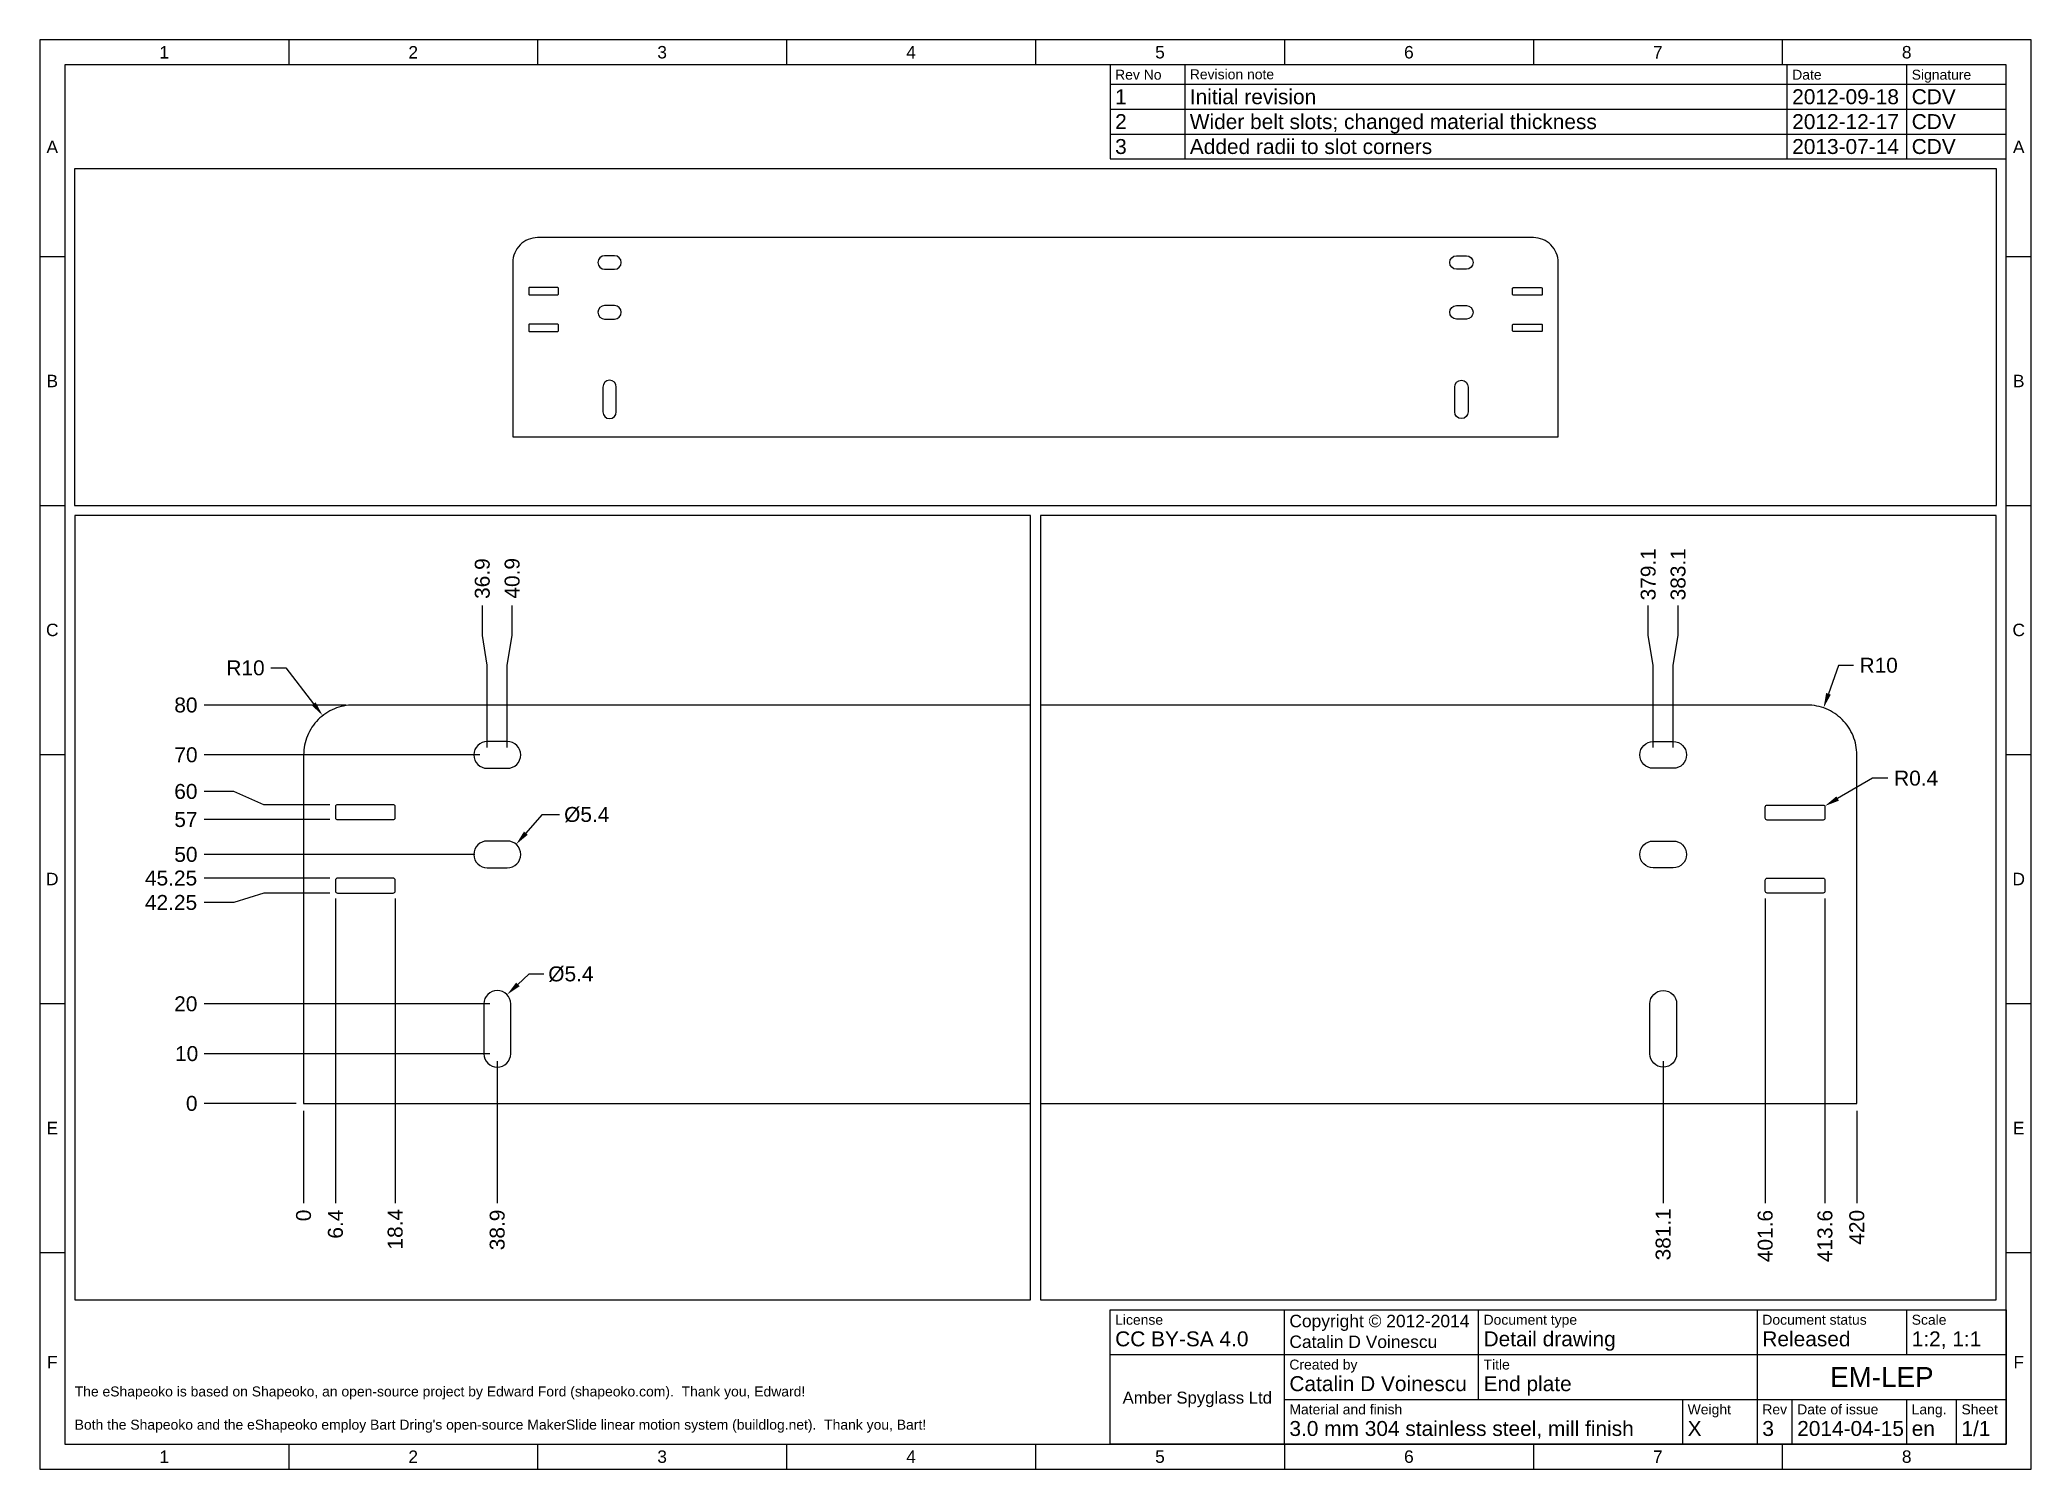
# Paper-space layout 'Sheet3' of a CAD drawing. Header units: millimetres. Extents: x 15 to 415, y 5 to 292.
# The model-space entities are those that its viewports show. They can reach past a viewport. Long polylines and large blocks are cut down to what shows.
import ezdxf

# ---------------------------------------------------------------- set-up
doc = ezdxf.new("R2010")
doc.units = ezdxf.units.MM
doc.layers.add('Dimensions', color=7, linetype='Continuous')
doc.layers.add('Parts', color=7, linetype='Continuous')
doc.styles.get("Standard").update_dxf_attribs({"font": 'arial.ttf'})
doc.dimstyles.new('Copy of Standard', dxfattribs={"dimtxt": 3, "dimasz": 3, "dimexe": 3, "dimexo": 1.5, "dimgap": 1.5, "dimtad": 0, "dimtoh": 1, "dimdsep": 46, "dimtxsty": 'Standard', "dimcen": 0, "dimadec": 0, "dimazin": 2, "dimtfac": 1, "dimtofl": 0, "dimtmove": 0, "dimatfit": 3, "dimfxl": 1, "dimtolj": 1, "dimtzin": 0, "dimarcsym": 0})

# ---------------------------------------------------------------- blocks, each defined once
blk = doc.blocks.new('*D1')
at = {"layer": 'Defpoints', "color": 0}
for p in [(38.9, 10), (0, 0), (38.9, -20)]:
    blk.add_point(p, dxfattribs=at)
at = {"layer": 'Dimensions', "color": 0, "lineweight": -2}
blk.add_line((38.9, 8.5), (38.9, -20), dxfattribs=at)
at = {"layer": 'Dimensions', "color": 0, "insert": (38.9, -25.394), "char_height": 3, "attachment_point": 5, "rotation": 90}
blk.add_mtext('\\A1;38.9', dxfattribs=at)
blk = doc.blocks.new('*D2')
at = {"layer": 'Defpoints', "color": 0}
for p in [(381.1, 10), (0, 0), (381.1, -20)]:
    blk.add_point(p, dxfattribs=at)
at = {"layer": 'Dimensions', "color": 0, "lineweight": -2}
blk.add_line((381.1, 8.5), (381.1, -20), dxfattribs=at)
at = {"layer": 'Dimensions', "color": 0, "insert": (381.1, -26.2655), "char_height": 3, "attachment_point": 5, "rotation": 90}
blk.add_mtext('\\A1;381.1', dxfattribs=at)
blk = doc.blocks.new('*D3')
at = {"layer": 'Defpoints', "color": 0}
for p in [(35.9, 100), (36.9, 70), (0, 0)]:
    blk.add_point(p, dxfattribs=at)
at = {"layer": 'Dimensions', "color": 0, "lineweight": -2}
for p, q in [((35.9, 94), (35.9, 100)), ((36.9, 88), (35.9, 94)), ((36.9, 71.5), (36.9, 88))]:
    blk.add_line(p, q, dxfattribs=at)
at = {"layer": 'Dimensions', "color": 0, "insert": (35.9, 105.394), "char_height": 3, "attachment_point": 5, "rotation": 90}
blk.add_mtext('\\A1;36.9', dxfattribs=at)
blk = doc.blocks.new('*D4')
at = {"layer": 'Defpoints', "color": 0}
for p in [(41.9, 100), (40.9, 70), (0, 0)]:
    blk.add_point(p, dxfattribs=at)
at = {"layer": 'Dimensions', "color": 0, "lineweight": -2}
for p, q in [((41.9, 94), (41.9, 100)), ((40.9, 88), (41.9, 94)), ((40.9, 71.5), (40.9, 88))]:
    blk.add_line(p, q, dxfattribs=at)
at = {"layer": 'Dimensions', "color": 0, "insert": (41.9, 105.4555), "char_height": 3, "attachment_point": 5, "rotation": 90}
blk.add_mtext('\\A1;40.9', dxfattribs=at)
blk = doc.blocks.new('*D5')
at = {"layer": 'Defpoints', "color": 0}
for p in [(378.1, 100), (379.1, 70), (0, 0)]:
    blk.add_point(p, dxfattribs=at)
at = {"layer": 'Dimensions', "color": 0, "lineweight": -2}
for p, q in [((378.1, 94), (378.1, 100)), ((379.1, 88), (378.1, 94)), ((379.1, 71.5), (379.1, 88))]:
    blk.add_line(p, q, dxfattribs=at)
at = {"layer": 'Dimensions', "color": 0, "insert": (378.1, 106.2655), "char_height": 3, "attachment_point": 5, "rotation": 90}
blk.add_mtext('\\A1;379.1', dxfattribs=at)
blk = doc.blocks.new('*D6')
at = {"layer": 'Defpoints', "color": 0}
for p in [(384.1, 100), (383.1, 70), (0, 0)]:
    blk.add_point(p, dxfattribs=at)
at = {"layer": 'Dimensions', "color": 0, "lineweight": -2}
for p, q in [((384.1, 94), (384.1, 100)), ((383.1, 88), (384.1, 94)), ((383.1, 71.5), (383.1, 88))]:
    blk.add_line(p, q, dxfattribs=at)
at = {"layer": 'Dimensions', "color": 0, "insert": (384.1, 106.2655), "char_height": 3, "attachment_point": 5, "rotation": 90}
blk.add_mtext('\\A1;383.1', dxfattribs=at)
blk = doc.blocks.new('*D7')
at = {"layer": 'Defpoints', "color": 0}
for p in [(6.4, 42.65), (0, 0), (6.4, -20)]:
    blk.add_point(p, dxfattribs=at)
at = {"layer": 'Dimensions', "color": 0, "lineweight": -2}
blk.add_line((6.4, 41.15), (6.4, -20), dxfattribs=at)
at = {"layer": 'Dimensions', "color": 0, "insert": (6.4, -24.2315), "char_height": 3, "attachment_point": 5, "rotation": 90}
blk.add_mtext('\\A1;6.4', dxfattribs=at)
blk = doc.blocks.new('*D8')
at = {"layer": 'Defpoints', "color": 0}
for p in [(18.4, 42.65), (0, 0), (18.4, -20)]:
    blk.add_point(p, dxfattribs=at)
at = {"layer": 'Dimensions', "color": 0, "lineweight": -2}
blk.add_line((18.4, 41.15), (18.4, -20), dxfattribs=at)
at = {"layer": 'Dimensions', "color": 0, "insert": (18.4, -25.2455), "char_height": 3, "attachment_point": 5, "rotation": 90}
blk.add_mtext('\\A1;18.4', dxfattribs=at)
blk = doc.blocks.new('*D9')
at = {"layer": 'Defpoints', "color": 0}
for p in [(-20, 62.64), (6.8, 60), (0, 0)]:
    blk.add_point(p, dxfattribs=at)
at = {"layer": 'Dimensions', "color": 0, "lineweight": -2}
for p, q in [((-14, 62.64), (-20, 62.64)), ((-8, 60), (-14, 62.64)), ((5.3, 60), (-8, 60))]:
    blk.add_line(p, q, dxfattribs=at)
at = {"layer": 'Dimensions', "color": 0, "insert": (-23.65, 62.64), "char_height": 3, "attachment_point": 5}
blk.add_mtext('\\A1;60', dxfattribs=at)
blk = doc.blocks.new('*D10')
at = {"layer": 'Defpoints', "color": 0}
for p in [(-20, 57), (6.8, 57), (0, 0)]:
    blk.add_point(p, dxfattribs=at)
at = {"layer": 'Dimensions', "color": 0, "lineweight": -2}
blk.add_line((5.3, 57), (-20, 57), dxfattribs=at)
at = {"layer": 'Dimensions', "color": 0, "insert": (-23.64, 57), "char_height": 3, "attachment_point": 5}
blk.add_mtext('\\A1;57', dxfattribs=at)
blk = doc.blocks.new('*D11')
at = {"layer": 'Defpoints', "color": 0}
for p in [(-20, 45.25), (6.8, 45.25), (0, 0)]:
    blk.add_point(p, dxfattribs=at)
at = {"layer": 'Dimensions', "color": 0, "lineweight": -2}
blk.add_line((5.3, 45.25), (-20, 45.25), dxfattribs=at)
at = {"layer": 'Dimensions', "color": 0, "insert": (-26.627, 45.25), "char_height": 3, "attachment_point": 5}
blk.add_mtext('\\A1;45.25', dxfattribs=at)
blk = doc.blocks.new('*D12')
at = {"layer": 'Defpoints', "color": 0}
for p in [(-20, 40.35), (6.8, 42.25), (0, 0)]:
    blk.add_point(p, dxfattribs=at)
at = {"layer": 'Dimensions', "color": 0, "lineweight": -2}
for p, q in [((-14, 40.35), (-20, 40.35)), ((-8, 42.25), (-14, 40.35)), ((5.3, 42.25), (-8, 42.25))]:
    blk.add_line(p, q, dxfattribs=at)
at = {"layer": 'Dimensions', "color": 0, "insert": (-26.63, 40.35), "char_height": 3, "attachment_point": 5}
blk.add_mtext('\\A1;42.25', dxfattribs=at)
blk = doc.blocks.new('*D13')
at = {"layer": 'Defpoints', "color": 0}
for p in [(-20, 0), (0, 0), (0, 0)]:
    blk.add_point(p, dxfattribs=at)
at = {"layer": 'Dimensions', "color": 0, "lineweight": -2}
blk.add_line((-1.5, 0), (-20, 0), dxfattribs=at)
at = {"layer": 'Dimensions', "color": 0, "insert": (-22.4765, 0), "char_height": 3, "attachment_point": 5}
blk.add_mtext('\\A1;0', dxfattribs=at)
blk = doc.blocks.new('*D14')
at = {"layer": 'Defpoints', "color": 0}
for p in [(0, 0), (0, 0), (0, -20)]:
    blk.add_point(p, dxfattribs=at)
at = {"layer": 'Dimensions', "color": 0, "lineweight": -2}
blk.add_line((0, -1.5), (0, -20), dxfattribs=at)
at = {"layer": 'Dimensions', "color": 0, "insert": (0, -22.4765), "char_height": 3, "attachment_point": 5, "rotation": 90}
blk.add_mtext('\\A1;0', dxfattribs=at)
blk = doc.blocks.new('*D15')
at = {"layer": 'Defpoints', "color": 0}
for p in [(-20, 80), (10, 80), (0, 0)]:
    blk.add_point(p, dxfattribs=at)
at = {"layer": 'Dimensions', "color": 0, "lineweight": -2}
blk.add_line((8.5, 80), (-20, 80), dxfattribs=at)
at = {"layer": 'Dimensions', "color": 0, "insert": (-23.642, 80), "char_height": 3, "attachment_point": 5}
blk.add_mtext('\\A1;80', dxfattribs=at)
blk = doc.blocks.new('*D16')
at = {"layer": 'Defpoints', "color": 0}
for p in [(0, 0), (420, 0), (420, -20)]:
    blk.add_point(p, dxfattribs=at)
at = {"layer": 'Dimensions', "color": 0, "lineweight": -2}
blk.add_line((420, -1.5), (420, -20), dxfattribs=at)
at = {"layer": 'Dimensions', "color": 0, "insert": (420, -24.8645), "char_height": 3, "attachment_point": 5, "rotation": 90}
blk.add_mtext('\\A1;420', dxfattribs=at)
blk = doc.blocks.new('*D17')
at = {"layer": 'Defpoints', "color": 0}
for p in [(401.6, 42.65), (0, 0), (401.6, -20)]:
    blk.add_point(p, dxfattribs=at)
at = {"layer": 'Dimensions', "color": 0, "lineweight": -2}
blk.add_line((401.6, 41.15), (401.6, -20), dxfattribs=at)
at = {"layer": 'Dimensions', "color": 0, "insert": (401.6, -26.6165), "char_height": 3, "attachment_point": 5, "rotation": 90}
blk.add_mtext('\\A1;401.6', dxfattribs=at)
blk = doc.blocks.new('*D18')
at = {"layer": 'Defpoints', "color": 0}
for p in [(413.6, 42.65), (0, 0), (413.6, -20)]:
    blk.add_point(p, dxfattribs=at)
at = {"layer": 'Dimensions', "color": 0, "lineweight": -2}
blk.add_line((413.6, 41.15), (413.6, -20), dxfattribs=at)
at = {"layer": 'Dimensions', "color": 0, "insert": (413.6, -26.6165), "char_height": 3, "attachment_point": 5, "rotation": 90}
blk.add_mtext('\\A1;413.6', dxfattribs=at)
blk = doc.blocks.new('*D19')
at = {"layer": 'Defpoints', "color": 0}
for p in [(-20, 10), (38.9, 10), (0, 0)]:
    blk.add_point(p, dxfattribs=at)
at = {"layer": 'Dimensions', "color": 0, "lineweight": -2}
blk.add_line((37.4, 10), (-20, 10), dxfattribs=at)
at = {"layer": 'Dimensions', "color": 0, "insert": (-23.4995, 10), "char_height": 3, "attachment_point": 5}
blk.add_mtext('\\A1;10', dxfattribs=at)
blk = doc.blocks.new('*D20')
at = {"layer": 'Defpoints', "color": 0}
for p in [(-20, 20), (38.9, 20), (0, 0)]:
    blk.add_point(p, dxfattribs=at)
at = {"layer": 'Dimensions', "color": 0, "lineweight": -2}
blk.add_line((37.4, 20), (-20, 20), dxfattribs=at)
at = {"layer": 'Dimensions', "color": 0, "insert": (-23.666, 20), "char_height": 3, "attachment_point": 5}
blk.add_mtext('\\A1;20', dxfattribs=at)
blk = doc.blocks.new('*D21')
at = {"layer": 'Defpoints', "color": 0}
for p in [(-20, 50), (35.9, 50), (0, 0)]:
    blk.add_point(p, dxfattribs=at)
at = {"layer": 'Dimensions', "color": 0, "lineweight": -2}
blk.add_line((34.4, 50), (-20, 50), dxfattribs=at)
at = {"layer": 'Dimensions', "color": 0, "insert": (-23.6405, 50), "char_height": 3, "attachment_point": 5}
blk.add_mtext('\\A1;50', dxfattribs=at)
blk = doc.blocks.new('*D22')
at = {"layer": 'Defpoints', "color": 0}
for p in [(-20, 70), (36.9, 70), (0, 0)]:
    blk.add_point(p, dxfattribs=at)
at = {"layer": 'Dimensions', "color": 0, "lineweight": -2}
blk.add_line((35.4, 70), (-20, 70), dxfattribs=at)
at = {"layer": 'Dimensions', "color": 0, "insert": (-23.6285, 70), "char_height": 3, "attachment_point": 5}
blk.add_mtext('\\A1;70', dxfattribs=at)
blk = doc.blocks.new('*D23')
at = {"layer": 'Defpoints', "color": 0}
for p in [(3.85, 77.89), (10, 70)]:
    blk.add_point(p, dxfattribs=at)
at = {"layer": 'Dimensions', "color": 0, "lineweight": -2}
for p, q in [((-6.6, 87.46), (-3.6, 87.46)), ((-3.6, 87.46), (2.01, 80.26))]:
    blk.add_line(p, q, dxfattribs=at)
at = {"layer": 'Dimensions', "color": 0}
blk.add_solid([(1.62, 79.95), (2.41, 80.56), (3.85, 77.89)], dxfattribs=at)
at = {"layer": 'Dimensions', "color": 0, "insert": (-11.67, 87.46), "char_height": 3, "attachment_point": 5}
blk.add_mtext('\\A1;R10', dxfattribs=at)
blk = doc.blocks.new('*D24')
at = {"layer": 'Defpoints', "color": 0}
for p in [(413.31, 79.44), (410, 70)]:
    blk.add_point(p, dxfattribs=at)
at = {"layer": 'Dimensions', "color": 0, "lineweight": -2}
for p, q in [((416.31, 87.98), (414.3, 82.27)), ((419.31, 87.98), (416.31, 87.98))]:
    blk.add_line(p, q, dxfattribs=at)
at = {"layer": 'Dimensions', "color": 0}
blk.add_solid([(413.83, 82.43), (414.77, 82.1), (413.31, 79.44)], dxfattribs=at)
at = {"layer": 'Dimensions', "color": 0, "insert": (424.38, 87.98), "char_height": 3, "attachment_point": 5}
blk.add_mtext('\\A1;R10', dxfattribs=at)
blk = doc.blocks.new('*D25')
at = {"layer": 'Defpoints', "color": 0}
for p in [(413.2, 59.52), (413.55, 59.72)]:
    blk.add_point(p, dxfattribs=at)
at = {"layer": 'Dimensions', "color": 0, "lineweight": -2}
for p, q in [((423.16, 65.31), (416.14, 61.23)), ((426.25, 65.31), (423.16, 65.31))]:
    blk.add_line(p, q, dxfattribs=at)
at = {"layer": 'Dimensions', "color": 0}
blk.add_solid([(415.89, 61.66), (416.39, 60.8), (413.55, 59.72)], dxfattribs=at)
at = {"layer": 'Dimensions', "color": 0, "insert": (431.91, 65.31), "char_height": 3, "attachment_point": 5}
blk.add_mtext('\\A1;R0.4', dxfattribs=at)
blk = doc.blocks.new('*D26')
at = {"layer": 'Defpoints', "color": 0}
for p in [(42.68, 52.03), (39.12, 47.97)]:
    blk.add_point(p, dxfattribs=at)
at = {"layer": 'Dimensions', "color": 0, "lineweight": -2}
for p, q in [((47.87, 57.98), (44.65, 54.29)), ((51.41, 57.98), (47.87, 57.98))]:
    blk.add_line(p, q, dxfattribs=at)
at = {"layer": 'Dimensions', "color": 0}
blk.add_solid([(44.27, 54.62), (45.03, 53.96), (42.68, 52.03)], dxfattribs=at)
at = {"layer": 'Dimensions', "color": 0, "insert": (56.87, 57.98), "char_height": 3, "attachment_point": 5}
blk.add_mtext('\\A1;%%c5.4', dxfattribs=at)
blk = doc.blocks.new('*D27')
at = {"layer": 'Defpoints', "color": 0}
for p in [(40.86, 21.85), (36.94, 18.15)]:
    blk.add_point(p, dxfattribs=at)
at = {"layer": 'Dimensions', "color": 0, "lineweight": -2}
for p in [(43.05, 23.91), (48.23, 25.97)]:
    blk.add_line(p, (45.23, 25.97), dxfattribs=at)
at = {"layer": 'Dimensions', "color": 0}
blk.add_solid([(42.7, 24.28), (43.39, 23.55), (40.86, 21.85)], dxfattribs=at)
at = {"layer": 'Dimensions', "color": 0, "insert": (53.69, 25.97), "char_height": 3, "attachment_point": 5}
blk.add_mtext('\\A1;%%c5.4', dxfattribs=at)

msp = doc.modelspace()

# ---------------------------------------------------------------- linework, layer by layer
at = {"layer": 'Parts'}
for points in [[(420, 0), (420, 70, 0.4142136), (410, 80), (10, 80, 0.4142136), (0, 70), (0, 0)], [(36.9, 67.3), (40.9, 67.3, 1), (40.9, 72.7), (36.9, 72.7, 1)], [(383.1, 67.3), (379.1, 67.3, -1), (379.1, 72.7), (383.1, 72.7, -1)], [(18, 60), (6.8, 60, 0.4142136), (6.4, 59.6), (6.4, 57.4, 0.4142136), (6.8, 57), (18, 57, 0.4142136), (18.4, 57.4), (18.4, 59.6, 0.4142136)], [(402, 59.92), (413.2, 59.92, -0.4142136), (413.6, 59.52), (413.6, 57.32, -0.4142136), (413.2, 56.92), (402, 56.92, -0.4142136), (401.6, 57.32), (401.6, 59.52, -0.4142136)], [(40.9, 47.3, 1), (40.9, 52.7), (36.9, 52.7, 1), (36.9, 47.3)], [(379.1, 47.3, -1), (379.1, 52.7), (383.1, 52.7, -1), (383.1, 47.3)], [(18, 45.25), (6.8, 45.25, 0.4142136), (6.4, 44.85), (6.4, 42.65, 0.4142136), (6.8, 42.25), (18, 42.25, 0.4142136), (18.4, 42.65), (18.4, 44.85, 0.4142136)], [(402, 45.25), (413.2, 45.25, -0.4142136), (413.6, 44.85), (413.6, 42.65, -0.4142136), (413.2, 42.25), (402, 42.25, -0.4142136), (401.6, 42.65), (401.6, 44.85, -0.4142136)], [(36.2, 10, 1), (41.6, 10), (41.6, 20, 1), (36.2, 20)], [(383.8, 10, -1), (378.4, 10), (378.4, 20, -1), (383.8, 20)]]:
    msp.add_lwpolyline(points, format="xyb", close=True, dxfattribs=at)

# ---------------------------------------------------------------- dimensions: what is measured, and where the dimension line sits
at = {"layer": 'Dimensions'}
for feature_location, offset, dtype, picture, middle in [((379.1, 70), (-1, 30), 1, '*D5', (378.1, 106.266)), ((383.1, 70), (1, 30), 1, '*D6', (384.1, 106.266)), ((40.9, 70), (1, 30), 1, '*D4', (41.9, 105.456)), ((36.9, 70), (-1, 30), 1, '*D3', (35.9, 105.394)), ((10, 80), (-30, 0), 0, '*D15', (-23.642, 80)), ((36.9, 70), (-56.9, 0), 0, '*D22', (-23.628, 70)), ((6.8, 60), (-26.8, 2.639), 0, '*D9', (-23.649, 62.639)), ((6.8, 57), (-26.8, 0), 0, '*D10', (-23.645, 57)), ((35.9, 50), (-55.9, 0), 0, '*D21', (-23.64, 50)), ((6.8, 45.25), (-26.8, 0), 0, '*D11', (-26.627, 45.25)), ((6.8, 42.25), (-26.8, -1.903), 0, '*D12', (-26.627, 40.347)), ((6.4, 42.65), (0, -62.65), 1, '*D7', (6.4, -24.231)), ((18.4, 42.65), (0, -62.65), 1, '*D8', (18.4, -25.245)), ((401.6, 42.65), (0, -62.65), 1, '*D17', (401.6, -26.616)), ((413.6, 42.65), (0, -62.65), 1, '*D18', (413.6, -26.616)), ((38.9, 20), (-58.9, 0), 0, '*D20', (-23.666, 20)), ((38.9, 10), (-58.9, 0), 0, '*D19', (-23.5, 10)), ((38.9, 10), (0, -30), 1, '*D1', (38.9, -25.394)), ((381.1, 10), (0, -30), 1, '*D2', (381.1, -26.265)), ((0, 0), (-20, 0), 0, '*D13', (-22.4765, 0)), ((0, 0), (0, -20), 1, '*D14', (0, -22.4765)), ((420, 0), (0, -20), 1, '*D16', (420, -24.865))]:
    dim = msp.add_ordinate_dim(feature_location=feature_location, offset=offset, dtype=dtype, origin=(0, 0), dimstyle='Copy of Standard', dxfattribs=at)
    dim.commit()
    dim.dimension.update_dxf_attribs({"geometry": picture, "text_midpoint": middle})
for center, mpoint, picture, middle in [((10, 70), (3.855, 77.889), '*D23', (-11.674, 87.457)), ((410, 70), (413.31, 79.436), '*D24', (424.382, 87.985)), ((413.2, 59.52), (413.546, 59.721), '*D25', (431.907, 65.314))]:
    dim = msp.add_radius_dim(center=center, mpoint=mpoint, dimstyle='Copy of Standard', dxfattribs=at)
    dim.commit()
    dim.dimension.update_dxf_attribs({"geometry": picture, "text_midpoint": middle, "dimtype": 132})
dim = msp.add_diameter_dim_2p(p1=(39.124, 47.966), p2=(42.676, 52.034), dimstyle='Copy of Standard', dxfattribs=at)
dim.commit()
dim.dimension.update_dxf_attribs({"geometry": '*D26', "text_midpoint": (56.87, 57.98), "dimtype": 131})
dim = msp.add_diameter_dim_2p(p1=(36.936, 18.147), p2=(40.864, 21.853), dimstyle='Copy of Standard', dxfattribs=at)
dim.commit()
dim.dimension.update_dxf_attribs({"geometry": '*D27', "text_midpoint": (53.685, 25.97)})

psp = doc.layouts.new('Sheet3')

# ---------------------------------------------------------------- linework, layer by layer
for p, q in [((415, 292), (15, 292)), ((15, 292), (15, 5)), ((65, 292), (65, 287)), ((115, 292), (115, 287)), ((165, 292), (165, 287)), ((215, 292), (215, 287)), ((265, 292), (265, 287)), ((315, 292), (315, 287)), ((365, 292), (365, 287)), ((415, 5), (415, 292)), ((20, 287), (20, 10)), ((410, 287), (20, 287)), ((410, 287), (230, 287)), ((230, 287), (230, 283.08)), ((245, 287), (245, 283.08)), ((366, 283.08), (366, 287)), ((390, 283.08), (390, 287)), ((410, 10), (410, 287)), ((410, 283.08), (410, 287)), ((230, 283.08), (410, 283.08)), ((230, 283.08), (230, 278.08)), ((245, 283.08), (245, 278.08)), ((366, 278.08), (366, 283.08)), ((390, 278.08), (390, 283.08)), ((410, 278.08), (410, 283.08)), ((230, 278.08), (410, 278.08)), ((230, 278.08), (230, 273.08)), ((245, 278.08), (245, 273.08)), ((366, 273.08), (366, 278.08)), ((390, 273.08), (390, 278.08)), ((410, 273.08), (410, 278.08)), ((230, 273.08), (410, 273.08)), ((230, 273.08), (230, 268.08)), ((245, 273.08), (245, 268.08)), ((366, 268.08), (366, 273.08)), ((390, 268.08), (390, 273.08)), ((410, 268.08), (410, 273.08)), ((230, 268.08), (410, 268.08)), ((15, 248.5), (20, 248.5)), ((410, 248.5), (415, 248.5)), ((15, 198.5), (20, 198.5)), ((410, 198.5), (415, 198.5)), ((15, 148.5), (20, 148.5)), ((410, 148.5), (415, 148.5)), ((15, 98.5), (20, 98.5)), ((410, 98.5), (415, 98.5)), ((15, 48.5), (20, 48.5)), ((410, 48.5), (415, 48.5)), ((230, 10), (230, 37)), ((230, 37), (410, 37)), ((265, 10), (265, 37)), ((304, 19), (304, 37)), ((360, 10), (360, 37)), ((390, 28), (390, 37)), ((410, 37), (410, 10)), ((230, 28), (410, 28)), ((265, 19), (410, 19)), ((345, 10), (345, 19)), ((367, 10), (367, 19)), ((390, 10), (390, 19)), ((400, 10), (400, 19)), ((20, 10), (410, 10)), ((65, 10), (65, 5)), ((115, 10), (115, 5)), ((165, 10), (165, 5)), ((215, 10), (215, 5)), ((230, 10), (410, 10)), ((410, 10), (230, 10)), ((265, 10), (265, 5)), ((315, 10), (315, 5)), ((365, 10), (365, 5)), ((15, 5), (415, 5))]:
    psp.add_line(p, q)

# ---------------------------------------------------------------- texts
for s, insert, char_height, width, attachment_point in [('{1}', (40, 289.5), 2.5, 50, 5), ('{2}', (90, 289.5), 2.5, 50, 5), ('{3}', (140, 289.5), 2.5, 50, 5), ('{4}', (190, 289.5), 2.5, 50, 5), ('{5}', (240, 289.5), 2.5, 50, 5), ('{6}', (290, 289.5), 2.5, 50, 5), ('{7}', (340, 289.5), 2.5, 50, 5), ('{8}', (390, 289.5), 2.5, 50, 5), ('{Rev No}', (231, 286), 2, 13, 1), ('{Revision note}', (246, 286.08), 2, 99, 1), ('{Date}', (367, 286), 2, 22, 1), ('{Signature}', (391, 286), 2, 18, 1), ('{1}', (231, 282.08), 3, 13, 1), ('{Initial revision}', (246, 282.08), 3, 99, 1), ('{2012-09-18}', (367, 282.08), 3, 22, 1), ('{CDV}', (391, 282.08), 3, 18, 1), ('{2}', (231, 277.08), 3, 13, 1), ('{Wider belt slots; changed material thickness}', (246, 277.08), 3, 99, 1), ('{2012-12-17}', (367, 277.08), 3, 22, 1), ('{CDV}', (391, 277.08), 3, 18, 1), ('{3}', (231, 272.08), 3, 13, 1), ('{Added radii to slot corners}', (246, 272.08), 3, 99, 1), ('{2013-07-14}', (367, 272.08), 3, 22, 1), ('{CDV}', (391, 272.08), 3, 18, 1), ('{A}', (17.5, 270.5), 2.5, 5, 5), ('{A}', (412.5, 270.5), 2.5, 5, 5), ('{B}', (17.5, 223.5), 2.5, 5, 5), ('{B}', (412.5, 223.5), 2.5, 5, 5), ('{C}', (17.5, 173.5), 2.5, 5, 5), ('{C}', (412.5, 173.5), 2.5, 5, 5), ('{D}', (17.5, 123.5), 2.5, 5, 5), ('{D}', (412.5, 123.5), 2.5, 5, 5), ('{E}', (17.5, 73.5), 2.5, 5, 5), ('{E}', (412.5, 73.5), 2.5, 5, 5), ('{License\\P\\H1.5x;CC BY-SA 4.0}', (231, 36), 2, 33, 1), ('{Copyright © 2012-2014\\PCatalin D Voinescu}', (266, 36), 2.5, 37, 1), ('{Document type\\P\\H1.5x;Detail drawing}', (305, 36), 2, 54, 1), ('{Document status\\P\\H1.5x;Released}', (361, 36), 2, 28, 1), ('{Scale\\P\\H1.5x;1:2, 1:1}', (391, 36), 2, 18, 1), ('{F}', (17.5, 26.5), 2.5, 5, 5), ('{Created by\\P\\H1.5x;Catalin D Voinescu}', (266, 27), 2, 37, 1), ('{Title\\P\\H1.5x;End plate}', (305, 27), 2, 54, 1), ('{EM-LEP}', (385, 23.5), 4, 48, 5), ('{F}', (412.5, 26.5), 2.5, 5, 5), ("{The eShapeoko is based on Shapeoko, an open-source project by Edward Ford (shapeoko.com).  Thank you, Edward!\\P\\PBoth the Shapeoko and the eShapeoko employ Bart Dring's open-source MakerSlide linear motion system (buildlog.net).  Thank you, Bart!}", (22, 21.6), 2, 176.1121, 1), ('{\\H0.8x;Amber Spyglass Ltd}', (247.5, 19), 3, 33, 5), ('{Material and finish\\P\\H1.5x;3.0 mm 304 stainless steel, mill finish}', (266, 18), 2, 78, 1), ('{Weight\\P\\H1.5x;X}', (346, 18), 2, 13, 1), ('{Rev\\P\\H1.5x;3}', (361, 18), 2, 6, 1), ('{Date of issue\\P\\H1.5x;2014-04-15}', (368, 18), 2, 21.3076, 1), ('{Lang.\\P\\H1.5x;en}', (391, 18), 2, 8, 1), ('{Sheet\\P\\H1.5x;1/1}', (401, 18), 2, 8, 1), ('{1}', (40, 7.5), 2.5, 50, 5), ('{2}', (90, 7.5), 2.5, 50, 5), ('{3}', (140, 7.5), 2.5, 50, 5), ('{4}', (190, 7.5), 2.5, 50, 5), ('{5}', (240, 7.5), 2.5, 50, 5), ('{6}', (290, 7.5), 2.5, 50, 5), ('{7}', (340, 7.5), 2.5, 50, 5), ('{8}', (390, 7.5), 2.5, 50, 5)]:
    psp.add_mtext(s, dxfattribs=dict(insert=insert, char_height=char_height, width=width, attachment_point=attachment_point))

# ---------------------------------------------------------------- viewports
at = {"layer": '0'}
for center, view_center_point, status, view_target_point in [((118, 117.75), (202.155, 40.649), 3, (-152.141, -1.323)), ((312, 117.75), (204.155, 40.649), 4, (147.859, -1.323))]:
    psp.add_viewport(center=center, size=(192, 157.5), view_center_point=view_center_point, view_height=157.5, status=status, dxfattribs=dict(at, view_target_point=view_target_point))
at = {"layer": 'Parts'}
vp = psp.add_viewport(center=(215, 232.29), size=(386.01, 67.5701), view_center_point=(210, 40), view_height=135.14027, dxfattribs=at)
vp.frozen_layers = ['Dimensions']

doc.saveas('drawing.dxf')
